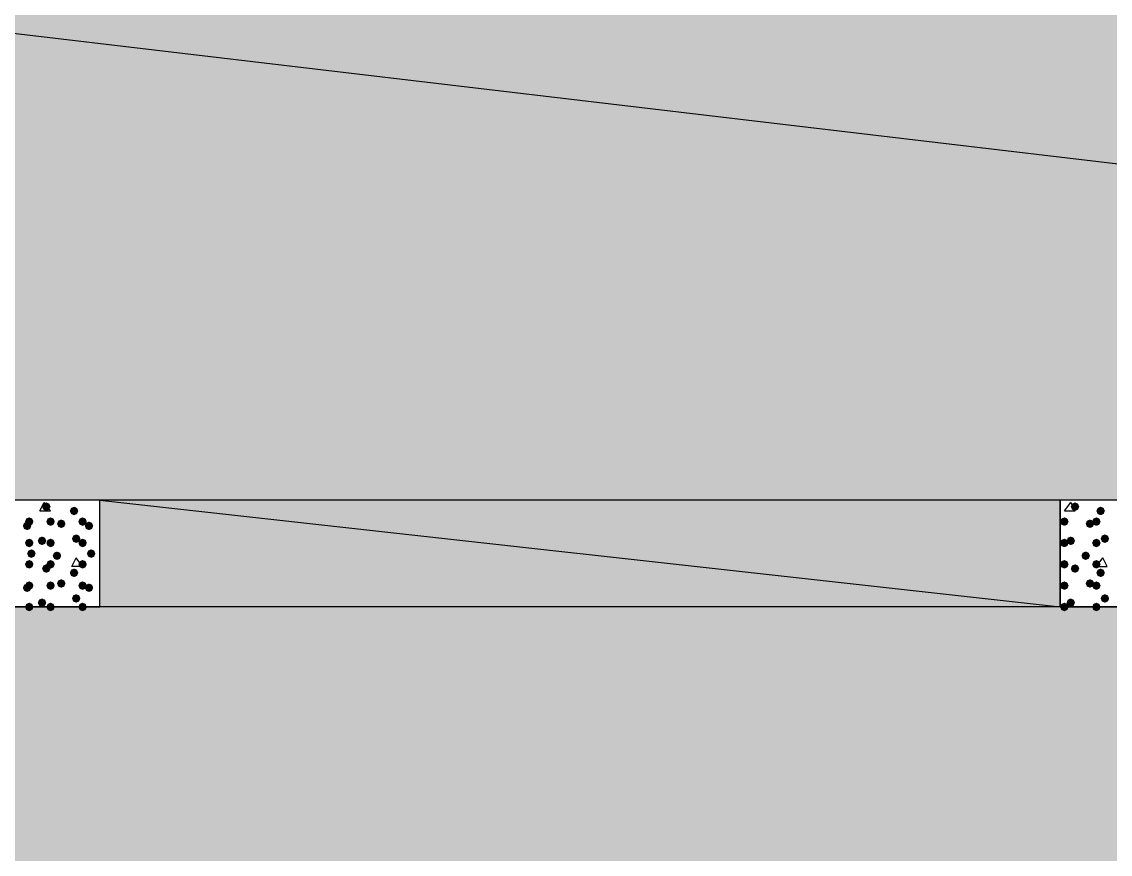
# Model space of a CAD drawing. Header units: millimetres. Extents: x 0 to 420, y 0 to 297.
# Drawn here: x 301.43 to 323.02, y 99.07 to 115.58 of the extents above; entities that cross this region are included whole.
import ezdxf

# ---------------------------------------------------------------- set-up
doc = ezdxf.new("R2010")
doc.units = ezdxf.units.MM
doc.layers.get('0').update_dxf_attribs({"linetype": 'CONTINUOUS'})

msp = doc.modelspace()

# ---------------------------------------------------------------- hatches: boundary and pattern name
at = {"true_color": 0x000008}
h = msp.add_hatch(color=0, dxfattribs=at)
h.paths.add_polyline_path([(379.603, 125.179667), (218.228333, 125.179667), (379.603, 106.087333)], flags=0)
h.paths.add_polyline_path([(218.228333, 125.179667), (379.603, 106.087333), (218.228333, 106.087333)], flags=0)
at = {"true_color": 0x000007}
for points in [[(302.006, 105.960333), (301.981129, 105.900538), (301.921333, 105.875667), (301.861537, 105.900538), (301.836667, 105.960333), (301.861537, 106.020129), (301.921333, 106.045), (301.981129, 106.020129)], [(322.410667, 105.960333), (322.385796, 105.900538), (322.326, 105.875667), (322.266204, 105.900538), (322.241333, 105.960333), (322.266204, 106.020129), (322.326, 106.045), (322.385796, 106.020129)], [(302.556333, 105.875667), (302.531462, 105.815871), (302.471667, 105.791), (302.411871, 105.815871), (302.387, 105.875667), (302.411871, 105.935462), (302.471667, 105.960333), (302.531462, 105.935463)], [(322.918667, 105.875667), (322.893796, 105.815871), (322.834, 105.791), (322.774204, 105.815871), (322.749333, 105.875667), (322.774204, 105.935462), (322.834, 105.960333), (322.893796, 105.935463)], [(301.625, 105.579333), (301.600129, 105.519537), (301.540333, 105.494667), (301.480537, 105.519537), (301.455667, 105.579333), (301.480537, 105.639129), (301.540333, 105.664), (301.600129, 105.639129)], [(301.667333, 105.664), (301.642462, 105.604204), (301.582667, 105.579333), (301.522871, 105.604204), (301.498, 105.664), (301.522871, 105.723796), (301.582667, 105.748667), (301.642462, 105.723796)], [(302.090667, 105.664), (302.065796, 105.604204), (302.006, 105.579333), (301.946204, 105.604204), (301.921333, 105.664), (301.946204, 105.723796), (302.006, 105.748667), (302.065796, 105.723796)], [(302.302333, 105.621667), (302.277462, 105.561871), (302.217667, 105.537), (302.157871, 105.561871), (302.133, 105.621667), (302.157871, 105.681462), (302.217667, 105.706333), (302.277462, 105.681463)], [(302.725667, 105.664), (302.700796, 105.604204), (302.641, 105.579333), (302.581204, 105.604204), (302.556333, 105.664), (302.581204, 105.723796), (302.641, 105.748667), (302.700796, 105.723796)], [(302.852667, 105.579333), (302.827796, 105.519537), (302.768, 105.494667), (302.708204, 105.519537), (302.683333, 105.579333), (302.708204, 105.639129), (302.768, 105.664), (302.827796, 105.639129)], [(322.199, 105.664), (322.174129, 105.604204), (322.114333, 105.579333), (322.054537, 105.604204), (322.029667, 105.664), (322.054537, 105.723796), (322.114333, 105.748667), (322.174129, 105.723796)], [(322.707, 105.621667), (322.682129, 105.561871), (322.622333, 105.537), (322.562538, 105.561871), (322.537667, 105.621667), (322.562537, 105.681462), (322.622333, 105.706333), (322.682129, 105.681463)], [(322.834, 105.664), (322.809129, 105.604204), (322.749333, 105.579333), (322.689537, 105.604204), (322.664667, 105.664), (322.689537, 105.723796), (322.749333, 105.748667), (322.809129, 105.723796)], [(301.921333, 105.283), (301.896462, 105.223204), (301.836667, 105.198333), (301.776871, 105.223204), (301.752, 105.283), (301.776871, 105.342796), (301.836667, 105.367667), (301.896462, 105.342796)], [(302.598667, 105.325333), (302.573796, 105.265537), (302.514, 105.240667), (302.454204, 105.265537), (302.429333, 105.325333), (302.454204, 105.385129), (302.514, 105.41), (302.573796, 105.385129)], [(322.326, 105.283), (322.301129, 105.223204), (322.241333, 105.198333), (322.181537, 105.223204), (322.156667, 105.283), (322.181537, 105.342796), (322.241333, 105.367667), (322.301129, 105.342796)], [(323.003333, 105.325333), (322.978462, 105.265537), (322.918667, 105.240667), (322.858871, 105.265537), (322.834, 105.325333), (322.858871, 105.385129), (322.918667, 105.41), (322.978462, 105.385129)], [(301.667333, 105.240667), (301.642462, 105.180871), (301.582667, 105.156), (301.522871, 105.180871), (301.498, 105.240667), (301.522871, 105.300462), (301.582667, 105.325333), (301.642462, 105.300463)], [(302.090667, 105.240667), (302.065796, 105.180871), (302.006, 105.156), (301.946204, 105.180871), (301.921333, 105.240667), (301.946204, 105.300462), (302.006, 105.325333), (302.065796, 105.300463)], [(302.725667, 105.240667), (302.700796, 105.180871), (302.641, 105.156), (302.581204, 105.180871), (302.556333, 105.240667), (302.581204, 105.300462), (302.641, 105.325333), (302.700796, 105.300463)], [(322.199, 105.240667), (322.174129, 105.180871), (322.114333, 105.156), (322.054537, 105.180871), (322.029667, 105.240667), (322.054537, 105.300462), (322.114333, 105.325333), (322.174129, 105.300463)], [(322.834, 105.240667), (322.809129, 105.180871), (322.749333, 105.156), (322.689537, 105.180871), (322.664667, 105.240667), (322.689537, 105.300462), (322.749333, 105.325333), (322.809129, 105.300463)], [(301.709667, 105.029), (301.684796, 104.969204), (301.625, 104.944333), (301.565204, 104.969204), (301.540333, 105.029), (301.565204, 105.088796), (301.625, 105.113667), (301.684796, 105.088796)], [(302.217667, 104.986667), (302.192796, 104.926871), (302.133, 104.902), (302.073204, 104.926871), (302.048333, 104.986667), (302.073204, 105.046462), (302.133, 105.071333), (302.192796, 105.046463)], [(302.895, 105.029), (302.870129, 104.969204), (302.810333, 104.944333), (302.750538, 104.969204), (302.725667, 105.029), (302.750537, 105.088796), (302.810333, 105.113667), (302.870129, 105.088796)], [(322.622333, 104.986667), (322.597462, 104.926871), (322.537667, 104.902), (322.477871, 104.926871), (322.453, 104.986667), (322.477871, 105.046462), (322.537667, 105.071333), (322.597462, 105.046463)], [(301.667333, 104.817333), (301.642462, 104.757537), (301.582667, 104.732667), (301.522871, 104.757537), (301.498, 104.817333), (301.522871, 104.877129), (301.582667, 104.902), (301.642462, 104.877129)], [(302.006, 104.732667), (301.981129, 104.672871), (301.921333, 104.648), (301.861537, 104.672871), (301.836667, 104.732667), (301.861537, 104.792462), (301.921333, 104.817333), (301.981129, 104.792463)], [(302.090667, 104.817333), (302.065796, 104.757537), (302.006, 104.732667), (301.946204, 104.757537), (301.921333, 104.817333), (301.946204, 104.877129), (302.006, 104.902), (302.065796, 104.877129)], [(302.556333, 104.648), (302.531462, 104.588204), (302.471667, 104.563333), (302.411871, 104.588204), (302.387, 104.648), (302.411871, 104.707796), (302.471667, 104.732667), (302.531462, 104.707796)], [(302.725667, 104.817333), (302.700796, 104.757537), (302.641, 104.732667), (302.581204, 104.757537), (302.556333, 104.817333), (302.581204, 104.877129), (302.641, 104.902), (302.700796, 104.877129)], [(322.199, 104.817333), (322.174129, 104.757537), (322.114333, 104.732667), (322.054537, 104.757537), (322.029667, 104.817333), (322.054537, 104.877129), (322.114333, 104.902), (322.174129, 104.877129)], [(322.410667, 104.732667), (322.385796, 104.672871), (322.326, 104.648), (322.266204, 104.672871), (322.241333, 104.732667), (322.266204, 104.792462), (322.326, 104.817333), (322.385796, 104.792463)], [(322.834, 104.817333), (322.809129, 104.757537), (322.749333, 104.732667), (322.689537, 104.757537), (322.664667, 104.817333), (322.689537, 104.877129), (322.749333, 104.902), (322.809129, 104.877129)], [(322.918667, 104.648), (322.893796, 104.588204), (322.834, 104.563333), (322.774204, 104.588204), (322.749333, 104.648), (322.774204, 104.707796), (322.834, 104.732667), (322.893796, 104.707796)], [(302.302333, 104.436333), (302.277462, 104.376537), (302.217667, 104.351667), (302.157871, 104.376537), (302.133, 104.436333), (302.157871, 104.496129), (302.217667, 104.521), (302.277462, 104.496129)], [(322.707, 104.436333), (322.682129, 104.376537), (322.622333, 104.351667), (322.562538, 104.376537), (322.537667, 104.436333), (322.562537, 104.496129), (322.622333, 104.521), (322.682129, 104.496129)], [(301.625, 104.351667), (301.600129, 104.291871), (301.540333, 104.267), (301.480537, 104.291871), (301.455667, 104.351667), (301.480537, 104.411462), (301.540333, 104.436333), (301.600129, 104.411463)], [(301.667333, 104.394), (301.642462, 104.334204), (301.582667, 104.309333), (301.522871, 104.334204), (301.498, 104.394), (301.522871, 104.453796), (301.582667, 104.478667), (301.642462, 104.453796)], [(302.090667, 104.394), (302.065796, 104.334204), (302.006, 104.309333), (301.946204, 104.334204), (301.921333, 104.394), (301.946204, 104.453796), (302.006, 104.478667), (302.065796, 104.453796)], [(302.725667, 104.394), (302.700796, 104.334204), (302.641, 104.309333), (302.581204, 104.334204), (302.556333, 104.394), (302.581204, 104.453796), (302.641, 104.478667), (302.700796, 104.453796)], [(302.852667, 104.351667), (302.827796, 104.291871), (302.768, 104.267), (302.708204, 104.291871), (302.683333, 104.351667), (302.708204, 104.411462), (302.768, 104.436333), (302.827796, 104.411463)], [(322.199, 104.394), (322.174129, 104.334204), (322.114333, 104.309333), (322.054537, 104.334204), (322.029667, 104.394), (322.054537, 104.453796), (322.114333, 104.478667), (322.174129, 104.453796)], [(322.834, 104.394), (322.809129, 104.334204), (322.749333, 104.309333), (322.689537, 104.334204), (322.664667, 104.394), (322.689537, 104.453796), (322.749333, 104.478667), (322.809129, 104.453796)], [(301.921333, 104.055333), (301.896462, 103.995538), (301.836667, 103.970667), (301.776871, 103.995538), (301.752, 104.055333), (301.776871, 104.115129), (301.836667, 104.14), (301.896462, 104.115129)], [(302.598667, 104.14), (302.573796, 104.080204), (302.514, 104.055333), (302.454204, 104.080204), (302.429333, 104.14), (302.454204, 104.199796), (302.514, 104.224667), (302.573796, 104.199796)], [(322.326, 104.055333), (322.301129, 103.995538), (322.241333, 103.970667), (322.181537, 103.995538), (322.156667, 104.055333), (322.181537, 104.115129), (322.241333, 104.14), (322.301129, 104.115129)], [(323.003333, 104.14), (322.978462, 104.080204), (322.918667, 104.055333), (322.858871, 104.080204), (322.834, 104.14), (322.858871, 104.199796), (322.918667, 104.224667), (322.978462, 104.199796)], [(301.667333, 103.970667), (301.642462, 103.910871), (301.582667, 103.886), (301.522871, 103.910871), (301.498, 103.970667), (301.522871, 104.030462), (301.582667, 104.055333), (301.642462, 104.030463)], [(302.090667, 103.970667), (302.065796, 103.910871), (302.006, 103.886), (301.946204, 103.910871), (301.921333, 103.970667), (301.946204, 104.030462), (302.006, 104.055333), (302.065796, 104.030463)], [(302.725667, 103.970667), (302.700796, 103.910871), (302.641, 103.886), (302.581204, 103.910871), (302.556333, 103.970667), (302.581204, 104.030462), (302.641, 104.055333), (302.700796, 104.030463)], [(322.199, 103.970667), (322.174129, 103.910871), (322.114333, 103.886), (322.054537, 103.910871), (322.029667, 103.970667), (322.054537, 104.030462), (322.114333, 104.055333), (322.174129, 104.030463)], [(322.834, 103.970667), (322.809129, 103.910871), (322.749333, 103.886), (322.689537, 103.910871), (322.664667, 103.970667), (322.689537, 104.030462), (322.749333, 104.055333), (322.809129, 104.030463)]]:
    msp.add_hatch(color=0, dxfattribs=at).paths.add_polyline_path(points, flags=0)
at = {"true_color": 0x000008}
h = msp.add_hatch(color=0, dxfattribs=at)
h.paths.add_polyline_path([(322.029667, 106.087333), (302.979667, 106.087333), (322.029667, 103.970667)], flags=0)
h.paths.add_polyline_path([(302.979667, 106.087333), (322.029667, 103.970667), (302.979667, 103.970667)], flags=0)
h = msp.add_hatch(color=0, dxfattribs=at)
h.paths.add_polyline_path([(379.603, 103.970667), (33.528, 103.970667), (379.603, 84.920667)], flags=0)
h.paths.add_polyline_path([(33.528, 103.970667), (379.603, 84.920667), (33.528, 84.920667)], flags=0)

# ---------------------------------------------------------------- linework, layer by layer
at = {"color": 0, "true_color": 0x000008}
for points in [[(379.603, 125.179667), (218.228333, 125.179667), (379.603, 106.087333)], [(218.228333, 125.179667), (379.603, 106.087333), (218.228333, 106.087333)], [(322.029667, 106.087333), (302.979667, 106.087333), (322.029667, 103.970667)], [(302.979667, 106.087333), (322.029667, 103.970667), (302.979667, 103.970667)], [(379.603, 103.970667), (33.528, 103.970667), (379.603, 84.920667)]]:
    msp.add_lwpolyline(points, close=True, dxfattribs=at)
at = {"color": 0, "true_color": 0x000007}
for points in [[(300.863, 106.087333), (300.863, 103.970667), (302.979667, 103.970667), (302.979667, 106.087333)], [(322.029667, 106.087333), (322.029667, 103.970667), (324.146333, 103.970667), (324.146333, 106.087333)]]:
    msp.add_lwpolyline(points, close=True, dxfattribs=at)
for points in [[(301.794333, 105.875667), (301.879, 106.045)], [(302.006, 105.875667), (301.879, 106.045)], [(322.114333, 105.875667), (322.241333, 106.045)], [(322.326, 105.875667), (322.241333, 106.045)], [(301.794333, 105.875667), (302.006, 105.875667)], [(322.114333, 105.875667), (322.326, 105.875667)], [(302.641, 104.775), (302.429333, 104.775), (302.514, 104.944333)], [(302.641, 104.775), (302.514, 104.944333)], [(322.749333, 104.775), (322.876333, 104.944333)], [(322.961, 104.775), (322.876333, 104.944333)], [(322.749333, 104.775), (322.961, 104.775)]]:
    msp.add_lwpolyline(points, dxfattribs=at)

doc.saveas('drawing.dxf')
